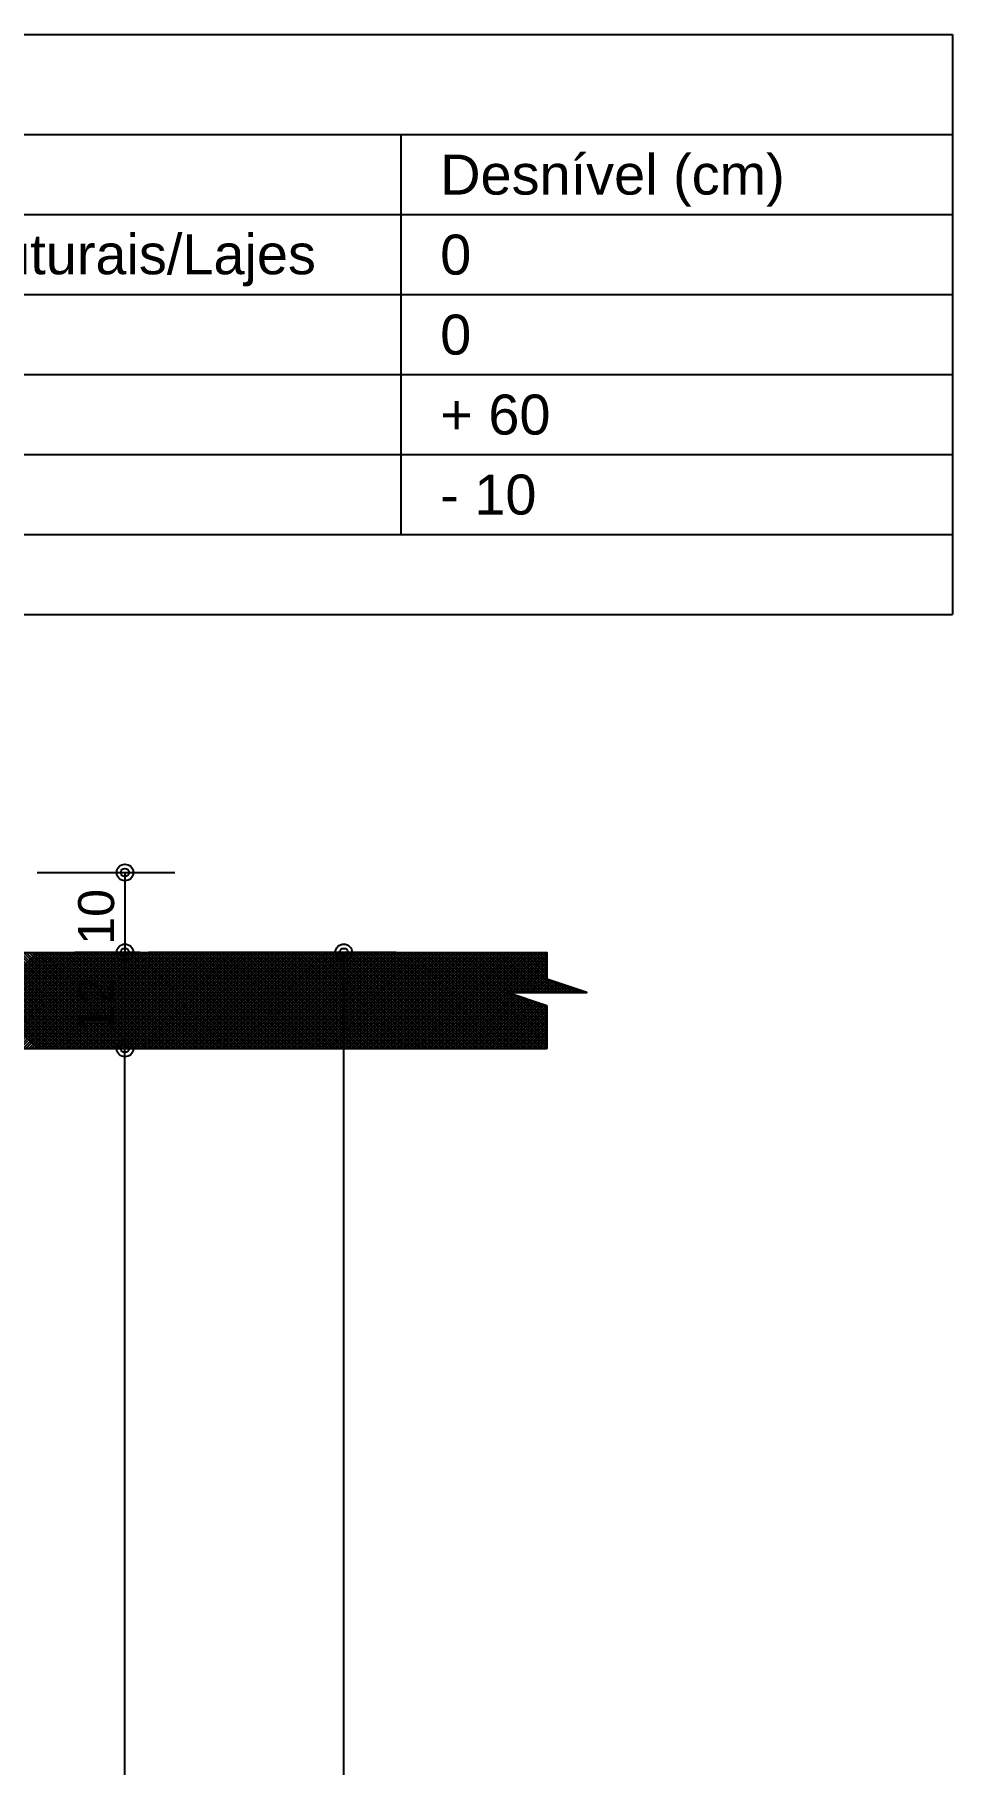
# Model space of a CAD drawing. Extents: x 0 to 119, y 0 to 84.
# Drawn here: x 42.18 to 46.77, y 28.02 to 36.67 of the extents above; entities that cross this region are included whole.
import ezdxf

# ---------------------------------------------------------------- set-up
doc = ezdxf.new("R2010")
doc.units = 0
doc.header["$MEASUREMENT"] = 0
for name, color, linetype in [('29', 9, 'CONTINUOUS'), ('3', 7, 'CONTINUOUS'), ('32', 250, 'CONTINUOUS'), ('6', 178, 'CONTINUOUS')]:
    doc.layers.add(name, color=color, linetype=linetype)
doc.styles.add('TQS_ARIAL', font='arial.ttf')

msp = doc.modelspace()

# ---------------------------------------------------------------- linework, layer by layer
at = {"layer": '29', "color": 9, "linetype": 'Continuous'}
for p, q in [((41.313435, 32.480229), (42.193435, 31.600229)), ((41.327577, 32.480229), (42.207577, 31.600229)), ((41.341719, 32.480229), (42.221719, 31.600229)), ((41.355861, 32.480229), (42.235861, 31.600229)), ((41.370003, 32.480229), (42.250003, 31.600229)), ((41.384145, 32.480229), (42.264145, 31.600229)), ((41.398288, 32.480229), (42.278288, 31.600229)), ((41.41243, 32.480229), (42.29243, 31.600229)), ((41.426572, 32.480229), (42.306572, 31.600229)), ((41.440714, 32.480229), (42.320714, 31.600229)), ((41.454856, 32.480229), (42.334856, 31.600229)), ((41.468998, 32.480229), (42.348998, 31.600229)), ((41.48314, 32.480229), (42.36314, 31.600229)), ((41.497282, 32.480229), (42.377282, 31.600229)), ((41.511425, 32.480229), (42.391425, 31.600229)), ((41.525567, 32.480229), (42.405567, 31.600229)), ((41.539709, 32.480229), (42.419709, 31.600229)), ((41.711856, 31.600229), (42.191856, 32.080229)), ((41.725998, 31.600229), (42.205998, 32.080229)), ((41.74014, 31.600229), (42.22014, 32.080229)), ((41.754282, 31.600229), (42.234282, 32.080229)), ((41.768424, 31.600229), (42.248424, 32.080229)), ((41.782567, 31.600229), (42.262567, 32.080229)), ((41.796709, 31.600229), (42.276709, 32.080229)), ((41.810851, 31.600229), (42.290851, 32.080229)), ((41.824993, 31.600229), (42.304993, 32.080229)), ((41.839135, 31.600229), (42.319135, 32.080229)), ((41.853277, 31.600229), (42.333277, 32.080229)), ((41.867419, 31.600229), (42.347419, 32.080229)), ((41.881562, 31.600229), (42.361562, 32.080229)), ((41.895704, 31.600229), (42.375704, 32.080229)), ((41.909846, 31.600229), (42.389846, 32.080229)), ((41.923988, 31.600229), (42.403988, 32.080229)), ((41.93813, 31.600229), (42.41813, 32.080229)), ((41.952272, 31.600229), (42.432272, 32.080229)), ((41.953851, 32.080229), (42.433851, 31.600229)), ((41.966414, 31.600229), (42.446414, 32.080229)), ((41.967993, 32.080229), (42.447993, 31.600229)), ((41.980556, 31.600229), (42.460556, 32.080229)), ((41.982135, 32.080229), (42.462135, 31.600229)), ((41.994699, 31.600229), (42.474699, 32.080229)), ((41.996277, 32.080229), (42.476277, 31.600229)), ((42.008841, 31.600229), (42.488841, 32.080229)), ((42.01042, 32.080229), (42.49042, 31.600229)), ((42.022983, 31.600229), (42.502983, 32.080229)), ((42.024562, 32.080229), (42.504562, 31.600229)), ((42.037125, 31.600229), (42.517125, 32.080229)), ((42.038704, 32.080229), (42.518704, 31.600229)), ((42.051267, 31.600229), (42.531267, 32.080229)), ((42.052846, 32.080229), (42.532846, 31.600229)), ((42.065409, 31.600229), (42.545409, 32.080229)), ((42.066988, 32.080229), (42.546988, 31.600229)), ((42.079551, 31.600229), (42.559551, 32.080229)), ((42.08113, 32.080229), (42.56113, 31.600229)), ((42.093694, 31.600229), (42.573694, 32.080229)), ((42.095272, 32.080229), (42.575272, 31.600229)), ((42.107836, 31.600229), (42.587836, 32.080229)), ((42.109415, 32.080229), (42.589415, 31.600229)), ((42.121978, 31.600229), (42.601978, 32.080229)), ((42.123557, 32.080229), (42.603557, 31.600229)), ((42.13612, 31.600229), (42.61612, 32.080229)), ((42.137699, 32.080229), (42.617699, 31.600229)), ((42.150262, 31.600229), (42.630262, 32.080229)), ((42.151841, 32.080229), (42.631841, 31.600229)), ((42.164404, 31.600229), (42.644404, 32.080229)), ((42.165983, 32.080229), (42.645983, 31.600229)), ((42.178546, 31.600229), (42.658546, 32.080229)), ((42.180125, 32.080229), (42.660125, 31.600229)), ((42.192689, 31.600229), (42.672689, 32.080229)), ((42.194267, 32.080229), (42.674267, 31.600229)), ((42.206831, 31.600229), (42.686831, 32.080229)), ((42.208409, 32.080229), (42.688409, 31.600229)), ((42.220973, 31.600229), (42.700973, 32.080229)), ((42.222552, 32.080229), (42.702552, 31.600229)), ((42.235115, 31.600229), (42.715115, 32.080229)), ((42.236694, 32.080229), (42.716694, 31.600229)), ((42.249257, 31.600229), (42.729257, 32.080229)), ((42.250836, 32.080229), (42.730836, 31.600229)), ((42.263399, 31.600229), (42.743399, 32.080229)), ((42.264978, 32.080229), (42.744978, 31.600229)), ((42.277541, 31.600229), (42.757541, 32.080229)), ((42.27912, 32.080229), (42.75912, 31.600229)), ((42.291683, 31.600229), (42.771683, 32.080229)), ((42.293262, 32.080229), (42.773262, 31.600229)), ((42.305826, 31.600229), (42.785826, 32.080229)), ((42.307404, 32.080229), (42.787404, 31.600229)), ((42.319968, 31.600229), (42.799968, 32.080229)), ((42.321547, 32.080229), (42.801547, 31.600229)), ((42.33411, 31.600229), (42.81411, 32.080229)), ((42.335689, 32.080229), (42.815689, 31.600229)), ((42.348252, 31.600229), (42.828252, 32.080229)), ((42.349831, 32.080229), (42.829831, 31.600229)), ((42.362394, 31.600229), (42.842394, 32.080229)), ((42.363973, 32.080229), (42.843973, 31.600229)), ((42.376536, 31.600229), (42.856536, 32.080229)), ((42.378115, 32.080229), (42.858115, 31.600229)), ((42.390678, 31.600229), (42.870678, 32.080229)), ((42.392257, 32.080229), (42.872257, 31.600229)), ((42.404821, 31.600229), (42.884821, 32.080229)), ((42.406399, 32.080229), (42.886399, 31.600229)), ((42.418963, 31.600229), (42.898963, 32.080229)), ((42.420542, 32.080229), (42.900542, 31.600229)), ((42.433105, 31.600229), (42.913105, 32.080229)), ((42.434684, 32.080229), (42.914684, 31.600229)), ((42.447247, 31.600229), (42.927247, 32.080229)), ((42.448826, 32.080229), (42.928826, 31.600229)), ((42.461389, 31.600229), (42.941389, 32.080229)), ((42.462968, 32.080229), (42.942968, 31.600229)), ((42.475531, 31.600229), (42.955531, 32.080229)), ((42.47711, 32.080229), (42.95711, 31.600229)), ((42.489673, 31.600229), (42.969673, 32.080229)), ((42.491252, 32.080229), (42.971252, 31.600229)), ((42.503816, 31.600229), (42.983816, 32.080229)), ((42.505394, 32.080229), (42.985394, 31.600229)), ((42.517958, 31.600229), (42.997958, 32.080229)), ((42.519536, 32.080229), (42.999536, 31.600229)), ((42.5321, 31.600229), (43.0121, 32.080229)), ((42.533679, 32.080229), (43.013679, 31.600229)), ((42.546242, 31.600229), (43.026242, 32.080229)), ((42.547821, 32.080229), (43.027821, 31.600229)), ((42.560384, 31.600229), (43.040384, 32.080229)), ((42.561963, 32.080229), (43.041963, 31.600229)), ((42.574526, 31.600229), (43.054526, 32.080229)), ((42.576105, 32.080229), (43.056105, 31.600229)), ((42.588668, 31.600229), (43.068668, 32.080229)), ((42.590247, 32.080229), (43.070247, 31.600229)), ((42.60281, 31.600229), (43.08281, 32.080229)), ((42.604389, 32.080229), (43.084389, 31.600229)), ((42.616953, 31.600229), (43.096953, 32.080229)), ((42.618531, 32.080229), (43.098531, 31.600229)), ((42.631095, 31.600229), (43.111095, 32.080229)), ((42.632674, 32.080229), (43.112674, 31.600229)), ((42.645237, 31.600229), (43.125237, 32.080229)), ((42.646816, 32.080229), (43.126816, 31.600229)), ((42.659379, 31.600229), (43.139379, 32.080229)), ((42.660958, 32.080229), (43.140958, 31.600229)), ((42.673521, 31.600229), (43.153521, 32.080229)), ((42.6751, 32.080229), (43.1551, 31.600229)), ((42.687663, 31.600229), (43.167663, 32.080229)), ((42.689242, 32.080229), (43.169242, 31.600229)), ((42.701805, 31.600229), (43.181805, 32.080229)), ((42.703384, 32.080229), (43.183384, 31.600229)), ((42.715948, 31.600229), (43.195948, 32.080229)), ((42.717526, 32.080229), (43.197526, 31.600229)), ((42.73009, 31.600229), (43.21009, 32.080229)), ((42.731668, 32.080229), (43.211668, 31.600229)), ((42.744232, 31.600229), (43.224232, 32.080229)), ((42.745811, 32.080229), (43.225811, 31.600229)), ((42.758374, 31.600229), (43.238374, 32.080229)), ((42.759953, 32.080229), (43.239953, 31.600229)), ((42.772516, 31.600229), (43.252516, 32.080229)), ((42.774095, 32.080229), (43.254095, 31.600229)), ((42.786658, 31.600229), (43.266658, 32.080229)), ((42.788237, 32.080229), (43.268237, 31.600229)), ((42.8008, 31.600229), (43.2808, 32.080229)), ((42.802379, 32.080229), (43.282379, 31.600229)), ((42.814942, 31.600229), (43.294942, 32.080229)), ((42.816521, 32.080229), (43.296521, 31.600229)), ((42.829085, 31.600229), (43.309085, 32.080229)), ((42.830663, 32.080229), (43.310663, 31.600229)), ((42.843227, 31.600229), (43.323227, 32.080229)), ((42.844806, 32.080229), (43.324806, 31.600229)), ((42.857369, 31.600229), (43.337369, 32.080229)), ((42.858948, 32.080229), (43.338948, 31.600229)), ((42.871511, 31.600229), (43.351511, 32.080229)), ((42.87309, 32.080229), (43.35309, 31.600229)), ((42.885653, 31.600229), (43.365653, 32.080229)), ((42.887232, 32.080229), (43.367232, 31.600229)), ((42.899795, 31.600229), (43.379795, 32.080229)), ((42.901374, 32.080229), (43.381374, 31.600229)), ((42.913937, 31.600229), (43.393937, 32.080229)), ((42.915516, 32.080229), (43.395516, 31.600229)), ((42.92808, 31.600229), (43.40808, 32.080229)), ((42.929658, 32.080229), (43.409658, 31.600229)), ((42.942222, 31.600229), (43.422222, 32.080229)), ((42.943801, 32.080229), (43.423801, 31.600229)), ((42.956364, 31.600229), (43.436364, 32.080229)), ((42.957943, 32.080229), (43.437943, 31.600229)), ((42.970506, 31.600229), (43.450506, 32.080229)), ((42.972085, 32.080229), (43.452085, 31.600229)), ((42.984648, 31.600229), (43.464648, 32.080229)), ((42.986227, 32.080229), (43.466227, 31.600229)), ((42.99879, 31.600229), (43.47879, 32.080229)), ((43.000369, 32.080229), (43.480369, 31.600229)), ((43.012932, 31.600229), (43.492932, 32.080229)), ((43.014511, 32.080229), (43.494511, 31.600229)), ((43.027075, 31.600229), (43.507075, 32.080229)), ((43.028653, 32.080229), (43.508653, 31.600229)), ((43.041217, 31.600229), (43.521217, 32.080229)), ((43.042795, 32.080229), (43.522795, 31.600229)), ((43.055359, 31.600229), (43.535359, 32.080229)), ((43.056938, 32.080229), (43.536938, 31.600229)), ((43.069501, 31.600229), (43.549501, 32.080229)), ((43.07108, 32.080229), (43.55108, 31.600229)), ((43.083643, 31.600229), (43.563643, 32.080229)), ((43.085222, 32.080229), (43.565222, 31.600229)), ((43.097785, 31.600229), (43.577785, 32.080229)), ((43.099364, 32.080229), (43.579364, 31.600229)), ((43.111927, 31.600229), (43.591927, 32.080229)), ((43.113506, 32.080229), (43.593506, 31.600229)), ((43.126069, 31.600229), (43.606069, 32.080229)), ((43.127648, 32.080229), (43.607648, 31.600229)), ((43.140212, 31.600229), (43.620212, 32.080229)), ((43.14179, 32.080229), (43.62179, 31.600229)), ((43.154354, 31.600229), (43.634354, 32.080229)), ((43.155933, 32.080229), (43.635933, 31.600229)), ((43.168496, 31.600229), (43.648496, 32.080229)), ((43.170075, 32.080229), (43.650075, 31.600229)), ((43.182638, 31.600229), (43.662638, 32.080229)), ((43.184217, 32.080229), (43.664217, 31.600229)), ((43.19678, 31.600229), (43.67678, 32.080229)), ((43.198359, 32.080229), (43.678359, 31.600229)), ((43.210922, 31.600229), (43.690922, 32.080229)), ((43.212501, 32.080229), (43.692501, 31.600229)), ((43.225064, 31.600229), (43.705064, 32.080229)), ((43.226643, 32.080229), (43.706643, 31.600229)), ((43.239207, 31.600229), (43.719207, 32.080229)), ((43.240785, 32.080229), (43.720785, 31.600229)), ((43.253349, 31.600229), (43.733349, 32.080229)), ((43.254928, 32.080229), (43.734928, 31.600229)), ((43.267491, 31.600229), (43.747491, 32.080229)), ((43.26907, 32.080229), (43.74907, 31.600229)), ((43.281633, 31.600229), (43.761633, 32.080229)), ((43.283212, 32.080229), (43.763212, 31.600229)), ((43.295775, 31.600229), (43.775775, 32.080229)), ((43.297354, 32.080229), (43.777354, 31.600229)), ((43.309917, 31.600229), (43.789917, 32.080229)), ((43.311496, 32.080229), (43.791496, 31.600229)), ((43.324059, 31.600229), (43.804059, 32.080229)), ((43.325638, 32.080229), (43.805638, 31.600229)), ((43.338202, 31.600229), (43.818202, 32.080229)), ((43.33978, 32.080229), (43.81978, 31.600229)), ((43.352344, 31.600229), (43.832344, 32.080229)), ((43.353922, 32.080229), (43.833922, 31.600229)), ((43.366486, 31.600229), (43.846486, 32.080229)), ((43.368065, 32.080229), (43.848065, 31.600229)), ((43.380628, 31.600229), (43.860628, 32.080229)), ((43.382207, 32.080229), (43.862207, 31.600229)), ((43.39477, 31.600229), (43.87477, 32.080229)), ((43.396349, 32.080229), (43.876349, 31.600229)), ((43.408912, 31.600229), (43.888912, 32.080229)), ((43.410491, 32.080229), (43.890491, 31.600229)), ((43.423054, 31.600229), (43.903054, 32.080229)), ((43.424633, 32.080229), (43.904633, 31.600229)), ((43.437196, 31.600229), (43.917196, 32.080229)), ((43.438775, 32.080229), (43.918775, 31.600229)), ((43.451339, 31.600229), (43.931339, 32.080229)), ((43.452917, 32.080229), (43.932917, 31.600229)), ((43.465481, 31.600229), (43.945481, 32.080229)), ((43.46706, 32.080229), (43.94706, 31.600229)), ((43.479623, 31.600229), (43.959623, 32.080229)), ((43.481202, 32.080229), (43.961202, 31.600229)), ((43.493765, 31.600229), (43.973765, 32.080229)), ((43.495344, 32.080229), (43.975344, 31.600229)), ((43.507907, 31.600229), (43.987907, 32.080229)), ((43.509486, 32.080229), (43.989486, 31.600229)), ((43.522049, 31.600229), (44.002049, 32.080229)), ((43.523628, 32.080229), (44.003628, 31.600229)), ((43.536191, 31.600229), (44.016191, 32.080229)), ((43.53777, 32.080229), (44.01777, 31.600229)), ((43.550334, 31.600229), (44.030334, 32.080229)), ((43.551912, 32.080229), (44.031912, 31.600229)), ((43.564476, 31.600229), (44.044476, 32.080229)), ((43.566055, 32.080229), (44.046055, 31.600229)), ((43.578618, 31.600229), (44.058618, 32.080229)), ((43.580197, 32.080229), (44.060197, 31.600229)), ((43.59276, 31.600229), (44.07276, 32.080229)), ((43.594339, 32.080229), (44.074339, 31.600229)), ((43.606902, 31.600229), (44.086902, 32.080229)), ((43.608481, 32.080229), (44.088481, 31.600229)), ((43.621044, 31.600229), (44.101044, 32.080229)), ((43.622623, 32.080229), (44.102623, 31.600229)), ((43.635186, 31.600229), (44.115186, 32.080229)), ((43.636765, 32.080229), (44.116765, 31.600229)), ((43.649329, 31.600229), (44.129329, 32.080229)), ((43.650907, 32.080229), (44.130907, 31.600229)), ((43.663471, 31.600229), (44.143471, 32.080229)), ((43.665049, 32.080229), (44.145049, 31.600229)), ((43.677613, 31.600229), (44.157613, 32.080229)), ((43.679192, 32.080229), (44.159192, 31.600229)), ((43.691755, 31.600229), (44.171755, 32.080229)), ((43.693334, 32.080229), (44.173334, 31.600229)), ((43.705897, 31.600229), (44.185897, 32.080229)), ((43.707476, 32.080229), (44.187476, 31.600229)), ((43.720039, 31.600229), (44.200039, 32.080229)), ((43.721618, 32.080229), (44.201618, 31.600229)), ((43.734181, 31.600229), (44.214181, 32.080229)), ((43.73576, 32.080229), (44.21576, 31.600229)), ((43.748323, 31.600229), (44.228323, 32.080229)), ((43.749902, 32.080229), (44.229902, 31.600229)), ((43.762466, 31.600229), (44.242466, 32.080229)), ((43.764044, 32.080229), (44.244044, 31.600229)), ((43.776608, 31.600229), (44.256608, 32.080229)), ((43.778187, 32.080229), (44.258187, 31.600229)), ((43.79075, 31.600229), (44.27075, 32.080229)), ((43.792329, 32.080229), (44.272329, 31.600229)), ((43.804892, 31.600229), (44.284892, 32.080229)), ((43.806471, 32.080229), (44.286471, 31.600229)), ((43.819034, 31.600229), (44.299034, 32.080229)), ((43.820613, 32.080229), (44.300613, 31.600229)), ((43.833176, 31.600229), (44.313176, 32.080229)), ((43.834755, 32.080229), (44.314755, 31.600229)), ((43.847318, 31.600229), (44.327318, 32.080229)), ((43.848897, 32.080229), (44.328897, 31.600229)), ((43.861461, 31.600229), (44.341461, 32.080229)), ((43.863039, 32.080229), (44.343039, 31.600229)), ((43.875603, 31.600229), (44.355603, 32.080229)), ((43.877181, 32.080229), (44.357181, 31.600229)), ((43.889745, 31.600229), (44.369745, 32.080229)), ((43.891324, 32.080229), (44.371324, 31.600229)), ((43.903887, 31.600229), (44.383887, 32.080229)), ((43.905466, 32.080229), (44.385466, 31.600229)), ((43.918029, 31.600229), (44.398029, 32.080229)), ((43.919608, 32.080229), (44.399608, 31.600229)), ((43.932171, 31.600229), (44.412171, 32.080229)), ((43.93375, 32.080229), (44.41375, 31.600229)), ((43.946313, 31.600229), (44.426313, 32.080229)), ((43.947892, 32.080229), (44.427892, 31.600229)), ((43.960455, 31.600229), (44.440455, 32.080229)), ((43.962034, 32.080229), (44.442034, 31.600229)), ((43.974598, 31.600229), (44.454598, 32.080229)), ((43.976176, 32.080229), (44.456176, 31.600229)), ((43.98874, 31.600229), (44.46874, 32.080229)), ((43.990319, 32.080229), (44.470319, 31.600229)), ((44.002882, 31.600229), (44.482882, 32.080229)), ((44.004461, 32.080229), (44.484461, 31.600229)), ((44.017024, 31.600229), (44.497024, 32.080229)), ((44.018603, 32.080229), (44.498603, 31.600229)), ((44.031166, 31.600229), (44.511166, 32.080229)), ((44.032745, 32.080229), (44.512745, 31.600229)), ((44.045308, 31.600229), (44.525308, 32.080229)), ((44.046887, 32.080229), (44.526887, 31.600229)), ((44.05945, 31.600229), (44.53945, 32.080229)), ((44.061029, 32.080229), (44.541029, 31.600229)), ((44.073593, 31.600229), (44.553593, 32.080229)), ((44.075171, 32.080229), (44.555171, 31.600229)), ((44.087735, 31.600229), (44.567735, 32.080229)), ((44.089314, 32.080229), (44.569314, 31.600229)), ((44.101877, 31.600229), (44.581877, 32.080229)), ((44.103456, 32.080229), (44.583456, 31.600229)), ((44.116019, 31.600229), (44.596019, 32.080229)), ((44.117598, 32.080229), (44.597598, 31.600229)), ((44.130161, 31.600229), (44.610161, 32.080229)), ((44.13174, 32.080229), (44.61174, 31.600229)), ((44.144303, 31.600229), (44.624303, 32.080229)), ((44.145882, 32.080229), (44.625882, 31.600229)), ((44.158445, 31.600229), (44.638445, 32.080229)), ((44.160024, 32.080229), (44.640024, 31.600229)), ((44.172588, 31.600229), (44.652588, 32.080229)), ((44.174166, 32.080229), (44.654166, 31.600229)), ((44.18673, 31.600229), (44.66673, 32.080229)), ((44.188308, 32.080229), (44.668308, 31.600229)), ((44.200872, 31.600229), (44.680872, 32.080229)), ((44.202451, 32.080229), (44.682451, 31.600229)), ((44.215014, 31.600229), (44.695014, 32.080229)), ((44.216593, 32.080229), (44.696593, 31.600229)), ((44.229156, 31.600229), (44.709156, 32.080229)), ((44.230735, 32.080229), (44.710735, 31.600229)), ((44.243298, 31.600229), (44.723298, 32.080229)), ((44.244877, 32.080229), (44.724877, 31.600229)), ((44.25744, 31.600229), (44.73744, 32.080229)), ((44.259019, 32.080229), (44.739019, 31.600229)), ((44.273161, 32.080229), (44.741934, 31.611456)), ((44.287303, 32.080229), (44.741934, 31.625598)), ((44.301446, 32.080229), (44.741934, 31.63974)), ((44.315588, 32.080229), (44.741934, 31.653883)), ((44.32973, 32.080229), (44.741934, 31.668025)), ((44.343872, 32.080229), (44.543872, 31.880229)), ((44.358014, 32.080229), (44.558014, 31.880229)), ((44.372156, 32.080229), (44.572156, 31.880229)), ((44.386298, 32.080229), (44.586298, 31.880229)), ((44.400441, 32.080229), (44.600441, 31.880229)), ((44.414583, 32.080229), (44.614583, 31.880229)), ((44.428725, 32.080229), (44.628725, 31.880229)), ((44.442867, 32.080229), (44.642867, 31.880229)), ((44.457009, 32.080229), (44.657009, 31.880229)), ((44.471151, 32.080229), (44.671151, 31.880229)), ((44.485293, 32.080229), (44.685293, 31.880229)), ((44.499435, 32.080229), (44.699435, 31.880229)), ((44.513578, 32.080229), (44.713578, 31.880229)), ((44.52772, 32.080229), (44.72772, 31.880229)), ((44.541862, 32.080229), (44.741862, 31.880229)), ((44.551582, 31.880229), (44.741934, 32.070581)), ((44.556004, 32.080229), (44.756004, 31.880229)), ((44.565725, 31.880229), (44.741934, 32.056438)), ((44.570146, 32.080229), (44.770146, 31.880229)), ((44.579867, 31.880229), (44.741934, 32.042296)), ((44.584288, 32.080229), (44.784288, 31.880229)), ((44.594009, 31.880229), (44.741934, 32.028154)), ((44.59843, 32.080229), (44.79843, 31.880229)), ((44.608151, 31.880229), (44.741934, 32.014012)), ((44.612573, 32.080229), (44.741934, 31.950867)), ((44.626715, 32.080229), (44.741934, 31.965009)), ((44.640857, 32.080229), (44.741934, 31.979152)), ((44.654999, 32.080229), (44.741934, 31.993294)), ((44.669141, 32.080229), (44.741934, 32.007436)), ((44.683283, 32.080229), (44.741934, 32.021578)), ((44.697425, 32.080229), (44.741934, 32.03572)), ((44.711567, 32.080229), (44.741934, 32.049862)), ((44.72571, 32.080229), (44.741934, 32.064004)), ((44.739852, 32.080229), (44.741934, 32.078147)), ((44.622293, 31.880229), (44.741934, 31.99987)), ((44.636435, 31.880229), (44.741934, 31.985728)), ((44.650577, 31.880229), (44.741934, 31.971586)), ((44.66472, 31.880229), (44.741934, 31.957444)), ((44.678862, 31.880229), (44.74463, 31.945997)), ((44.693004, 31.880229), (44.755236, 31.942461)), ((44.707146, 31.880229), (44.765843, 31.938926)), ((44.721288, 31.880229), (44.776449, 31.93539)), ((44.73543, 31.880229), (44.787056, 31.931855)), ((44.747892, 31.944909), (44.812573, 31.880229)), ((44.749572, 31.880229), (44.797663, 31.928319)), ((44.763715, 31.880229), (44.808269, 31.924784)), ((44.769105, 31.937838), (44.826715, 31.880229)), ((44.777857, 31.880229), (44.818876, 31.921248)), ((44.790318, 31.930767), (44.840857, 31.880229)), ((44.811532, 31.923696), (44.854999, 31.880229)), ((44.271582, 31.600229), (44.54917, 31.877817)), ((44.285725, 31.600229), (44.559777, 31.874281)), ((44.299867, 31.600229), (44.570384, 31.870746)), ((44.314009, 31.600229), (44.58099, 31.86721)), ((44.328151, 31.600229), (44.591597, 31.863675)), ((44.342293, 31.600229), (44.602203, 31.860139)), ((44.356435, 31.600229), (44.61281, 31.856604)), ((44.370577, 31.600229), (44.623417, 31.853068)), ((44.38472, 31.600229), (44.634023, 31.849533)), ((44.398862, 31.600229), (44.64463, 31.845997)), ((44.413004, 31.600229), (44.655236, 31.842461)), ((44.427146, 31.600229), (44.665843, 31.838926)), ((44.441288, 31.600229), (44.67645, 31.83539)), ((44.45543, 31.600229), (44.687056, 31.831855)), ((44.544841, 31.87926), (44.741934, 31.682167)), ((44.566054, 31.872189), (44.741934, 31.696309)), ((44.587267, 31.865118), (44.741934, 31.710451)), ((44.608481, 31.858047), (44.741934, 31.724593)), ((44.629694, 31.850976), (44.741934, 31.738735)), ((44.650907, 31.843905), (44.741934, 31.752877)), ((44.67212, 31.836834), (44.741934, 31.76702)), ((44.791999, 31.880229), (44.829483, 31.917713)), ((44.806141, 31.880229), (44.840089, 31.914177)), ((44.820283, 31.880229), (44.850696, 31.910642)), ((44.832745, 31.916625), (44.869141, 31.880229)), ((44.834425, 31.880229), (44.861302, 31.907106)), ((44.848567, 31.880229), (44.871909, 31.903571)), ((44.853958, 31.909554), (44.883283, 31.880229)), ((44.862709, 31.880229), (44.882516, 31.900035)), ((44.875171, 31.902483), (44.897425, 31.880229)), ((44.876852, 31.880229), (44.893122, 31.8965)), ((44.890994, 31.880229), (44.903729, 31.892964)), ((44.896384, 31.895412), (44.911567, 31.880229)), ((44.905136, 31.880229), (44.914335, 31.889428)), ((44.917597, 31.888341), (44.92571, 31.880229)), ((44.919278, 31.880229), (44.924942, 31.885893)), ((44.93342, 31.880229), (44.935549, 31.882357)), ((44.938811, 31.88127), (44.939852, 31.880229)), ((44.469572, 31.600229), (44.697663, 31.828319)), ((44.483715, 31.600229), (44.708269, 31.824784)), ((44.497857, 31.600229), (44.718876, 31.821248)), ((44.511999, 31.600229), (44.729483, 31.817713)), ((44.526141, 31.600229), (44.740089, 31.814177)), ((44.540283, 31.600229), (44.741934, 31.80188)), ((44.554425, 31.600229), (44.741934, 31.787738)), ((44.568567, 31.600229), (44.741934, 31.773596)), ((44.582709, 31.600229), (44.741934, 31.759454)), ((44.596852, 31.600229), (44.741934, 31.745311)), ((44.693333, 31.829762), (44.741934, 31.781162)), ((44.714547, 31.822691), (44.741934, 31.795304)), ((44.73576, 31.81562), (44.741934, 31.809446)), ((44.610994, 31.600229), (44.741934, 31.731169)), ((44.625136, 31.600229), (44.741934, 31.717027)), ((44.639278, 31.600229), (44.741934, 31.702885)), ((44.65342, 31.600229), (44.741934, 31.688743)), ((44.667562, 31.600229), (44.741934, 31.674601)), ((44.681704, 31.600229), (44.741934, 31.660459)), ((44.695847, 31.600229), (44.741934, 31.646317)), ((44.709989, 31.600229), (44.741934, 31.632174)), ((44.724131, 31.600229), (44.741934, 31.618032)), ((44.738273, 31.600229), (44.741934, 31.60389))]:
    msp.add_line(p, q, dxfattribs=at)
msp.add_lwpolyline([(38.582054, 32.480229), (41.941934, 32.480229), (41.941934, 32.080229), (44.741934, 32.080229), (44.741934, 31.946895), (44.941934, 31.880229), (44.541934, 31.880229), (44.741934, 31.813562), (44.741934, 31.600229), (41.941934, 31.600229), (41.382054, 31.600229), (41.382054, 32.000229), (38.582054, 32.000229), (38.582054, 32.213562), (38.782054, 32.280229), (38.382054, 32.280229), (38.582054, 32.346895), (38.582054, 32.480229)], dxfattribs=at)
at = {"layer": '3', "color": 7, "linetype": 'Continuous'}
for p, q in [((37.590887, 36.670164), (46.769119, 36.670164)), ((46.769119, 36.670164), (46.769119, 35.770164)), ((37.590887, 36.170164), (46.769119, 36.170164)), ((44.011196, 36.170164), (44.011196, 35.770164)), ((44.011196, 36.170164), (44.011196, 35.770164)), ((37.590887, 35.770164), (46.769119, 35.770164)), ((44.011196, 35.770164), (44.011196, 35.370164)), ((44.011196, 35.770164), (44.011196, 35.370164)), ((46.769119, 35.770164), (46.769119, 35.370164)), ((37.590887, 35.370164), (46.769119, 35.370164)), ((37.590887, 35.370164), (46.769119, 35.370164)), ((37.590887, 35.370164), (46.769119, 35.370164)), ((37.590887, 35.370164), (46.769119, 35.370164)), ((37.590887, 35.370164), (46.769119, 35.370164)), ((37.590887, 35.370164), (46.769119, 35.370164)), ((44.011196, 35.370164), (44.011196, 34.970164)), ((44.011196, 35.370164), (44.011196, 34.970164)), ((46.769119, 35.370164), (46.769119, 34.970164)), ((37.590887, 34.970164), (46.769119, 34.970164)), ((37.590887, 34.970164), (46.769119, 34.970164)), ((44.011196, 34.970164), (44.011196, 34.570164)), ((44.011196, 34.970164), (44.011196, 34.570164)), ((44.011196, 34.970164), (44.011196, 34.570164)), ((44.011196, 34.970164), (44.011196, 34.570164)), ((46.769119, 34.970164), (46.769119, 34.570164)), ((46.769119, 34.970164), (46.769119, 34.570164)), ((37.590887, 34.570164), (46.769119, 34.570164)), ((37.590887, 34.570164), (46.769119, 34.570164)), ((37.590887, 34.570164), (46.769119, 34.570164)), ((44.011196, 34.570164), (44.011196, 34.170164)), ((44.011196, 34.570164), (44.011196, 34.170164)), ((46.769119, 34.570164), (46.769119, 34.170164)), ((37.590887, 34.170164), (46.769119, 34.170164)), ((46.769119, 34.170164), (46.769119, 33.770164)), ((37.590887, 33.770164), (46.769119, 33.770164))]:
    msp.add_line(p, q, dxfattribs=at)
at = {"layer": '32', "color": 250, "linetype": 'Continuous'}
for p, q in [((42.191934, 32.480229), (42.881345, 32.480229)), ((42.631345, 32.480229), (42.631345, 32.080229)), ((42.707207, 32.080229), (42.381345, 32.080229)), ((42.381345, 32.080229), (42.381345, 32.080229)), ((42.631345, 31.600229), (42.631345, 32.080229)), ((42.631345, 32.080229), (42.881345, 32.080229)), ((43.9873, 32.080229), (42.748885, 32.080229)), ((42.957207, 32.080229), (42.957207, 32.080229)), ((43.368093, 32.080229), (43.368093, 32.080229)), ((43.618093, 32.080229), (43.975685, 32.080229)), ((43.725685, 20.800229), (43.725685, 32.080229)), ((42.699342, 31.600229), (42.381345, 31.600229)), ((42.699342, 31.600229), (42.381345, 31.600229)), ((42.631345, 20.800229), (42.631345, 31.600229)), ((42.949342, 31.600229), (42.949342, 31.600229)), ((42.949342, 31.600229), (42.949342, 31.600229))]:
    msp.add_line(p, q, dxfattribs=at)
for centre, radius in [((42.631345, 32.480229), 0.041625), ((42.631345, 32.480229), 0.02075), ((42.631345, 32.080229), 0.041625), ((42.631345, 32.080229), 0.041625), ((42.631345, 32.080229), 0.02075), ((42.631345, 32.080229), 0.02075), ((43.725685, 32.080229), 0.041625), ((43.725685, 32.080229), 0.02075), ((42.631345, 31.600229), 0.041625), ((42.631345, 31.600229), 0.041625), ((42.631345, 31.600229), 0.02075), ((42.631345, 31.600229), 0.02075)]:
    msp.add_circle(centre, radius, dxfattribs=at)
at = {"layer": '6', "color": 178, "linetype": 'Continuous'}
msp.add_line((41.941934, 32.080229), (44.741934, 32.080229), dxfattribs=at)
msp.add_lwpolyline([(41.941934, 31.600229), (44.741934, 31.600229), (44.741934, 31.813562), (44.541934, 31.880229), (44.941934, 31.880229), (44.741934, 31.946895), (44.741934, 32.080229)], dxfattribs=at)

# ---------------------------------------------------------------- texts
at = {"layer": '3', "color": 7, "linetype": 'Continuous', "style": 'TQS_ARIAL'}
for s, p in [(' Desnível (cm)', (44.130336, 35.87006)), ('Paredes Estruturais/Lajes', (40.387696, 35.471653)), (' 0', (44.130336, 35.47006)), (' 0', (44.130336, 35.07006)), (' + 60', (44.130336, 34.67006)), (' - 10', (44.130336, 34.27006))]:
    msp.add_text(s, height=0.2, dxfattribs=at).set_placement(p)
at = {"layer": '32', "color": 250, "linetype": 'Continuous', "style": 'TQS_ARIAL'}
for s, p in [('10', (42.577345, 32.118229)), ('12', (42.577345, 31.678229))]:
    msp.add_text(s, height=0.18, rotation=90, dxfattribs=at).set_placement(p)

doc.saveas('drawing.dxf')
